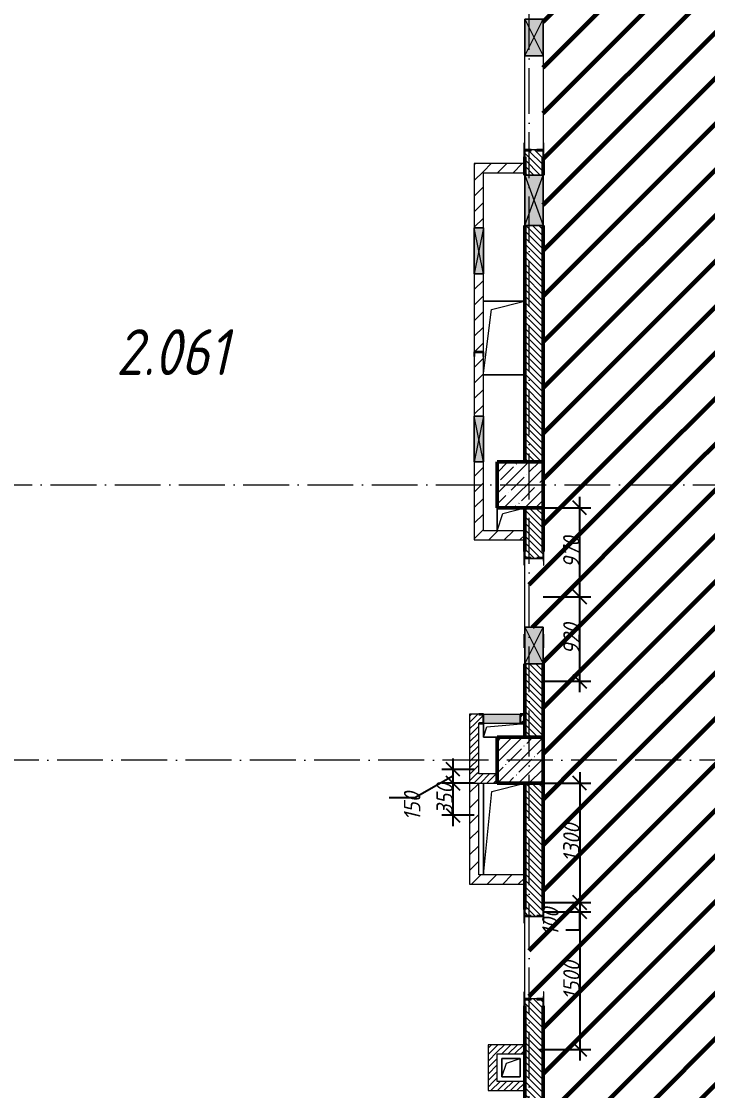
# Model space of a CAD drawing. Header units: millimetres. Extents: x -606178 to 312196, y -19338 to 632709.
# Drawn here: x -264986 to -257508, y 471675 to 483325 of the extents above; entities that cross this region are included whole.
import ezdxf

# ---------------------------------------------------------------- set-up
doc = ezdxf.new("R2010")
doc.units = ezdxf.units.MM
doc.linetypes.add('50_200_ШТРИХ_1Т_ш5_п1_п1_', pattern=[700, 500, -100, 0, -100])
for name, color, linetype, lineweight in [('6.4.1) Окр пт с инж. ПТ2.16', 3, 'Continuous', 60), ('A-____-____-DIMS', 7, 'Continuous', 9), ('A-DETL-GENF-OTLN', 7, 'Continuous', 9), ('A-FLOR-____-OTLN', 7, 'Continuous', 9), ('A-GENM-____-MCUT', 7, 'Continuous', 25), ('A-GENM-____-OTLN', 7, 'Continuous', 9), ('A-GENM-____-OTLN-1', 7, 'Continuous', 25), ('A-GLAZ-____-OTLN', 7, 'Continuous', 9), ('A-WALL-____-MCUT-2', 7, 'Continuous', 50), ('A-WALL-____-PATT-1', 7, 'Continuous', 9), ('A-WALL-FNSH-MCUT-1', 7, 'Continuous', 9), ('I-WALL-____-OTLN', 7, 'Continuous', 9), ('S-COLS-____-MCUT', 7, 'Continuous', 50), ('S-COLS-____-OTLN', 7, 'Continuous', 9), ('S-GRID-____-OTLN-1', 7, '50_200_ШТРИХ_1Т_ш5_п1_п1_', 9), ('Марки помещений', 7, 'Continuous', 9)]:
    doc.layers.add(name, color=color, linetype=linetype, lineweight=lineweight)
doc.styles.add('ISOCPEUR_I_10', font='isocpeui.ttf', dxfattribs={"width": 0.9, "height": 180})
doc.styles.add('ISOCPEUR_I_3', font='isocpeui.ttf', dxfattribs={"width": 0.85, "height": 2.2})
doc.dimstyles.new('ISO-1_8_0_9К_СРЕДНИЙ_Кладочные_3', dxfattribs={"dimscale": 304.8, "dimtxt": 179.276612, "dimasz": 0.492126, "dimexe": 0.393701, "dimexo": 0, "dimgap": 0, "dimtad": 1, "dimdec": 3, "dimrnd": 0.001, "dimdsep": 46, "dimtxsty": 'ISOCPEUR_I_10', "dimblk1": 'OBLIQUE', "dimblk2": 'OBLIQUE', "dimsah": 1, "dimcen": 0.09, "dimdle": 0.393701, "dimazin": 0, "dimtfac": 1, "dimtdec": 4, "dimtix": 1, "dimtmove": 0, "dimatfit": 3, "dimfxl": 1, "dimtvp": 1, "dimtolj": 1, "dimtzin": 0, "dimarcsym": 2})
doc.dimstyles.new('ISO-1_8_0_9К_СРЕДНИЙ_Кладочные_4', dxfattribs={"dimscale": 304.8, "dimtxt": 179.276612, "dimasz": 0.492126, "dimexe": 0.393701, "dimexo": 0, "dimgap": 0, "dimtad": 1, "dimdec": 3, "dimrnd": 0.001, "dimdsep": 46, "dimtxsty": 'ISOCPEUR_I_10', "dimblk1": 'OBLIQUE', "dimblk2": 'OBLIQUE', "dimsah": 1, "dimcen": 0.09, "dimdle": 0.393701, "dimazin": 0, "dimtfac": 1, "dimtdec": 4, "dimtix": 1, "dimtmove": 1, "dimatfit": 3, "dimfxl": 1, "dimtvp": 1, "dimtolj": 1, "dimtzin": 0, "dimarcsym": 2})
pattern_1 = [(45, (-264901.3, 451794.26), (-35.35534, 35.35534), [])]
pattern_2 = [(45, (-264901.3, 451794.26), (-84.8528, 84.8528), [])]
pattern_3 = [(135, (-264901.3, 451794.26), (-35.35534, -35.35534), [])]

# ---------------------------------------------------------------- blocks, each defined once
blk = doc.blocks.new('BSC_Колонна _Прямоугольная - 500х500-V39-АР1_План отверстий 2 этажа в осях 1-64_А-ГГ')
at = {"layer": 'S-COLS-____-OTLN'}
h = blk.add_hatch(dxfattribs=at)
h.set_pattern_fill('FP_68', color=256, style=0, pattern_type=2)
h.set_pattern_definition([(45, (-5350, -26481.04), (-114.0493, 114.0493), []), (45, (-5235.95, -26481.04), (-114.0493, 114.0493), [201.613, -40.323, 3.353, -36.97])])
h.paths.add_polyline_path([(-250, -250), (250, -250), (250, 250), (-250, 250)], flags=0)
at = {"layer": 'S-COLS-____-MCUT'}
for p, q in [((250, 250), (-250, 250)), ((-250, 250), (-250, -250)), ((250, -250), (250, 250)), ((-250, -250), (250, -250))]:
    blk.add_line(p, q, dxfattribs=at)
blk = doc.blocks.new('BSC_Колонна _Прямоугольная - 500х500-V46-АР1_План отверстий 2 этажа в осях 1-64_А-ГГ')
at = {"layer": 'S-COLS-____-OTLN'}
h = blk.add_hatch(dxfattribs=at)
h.set_pattern_fill('FP_75', color=256, style=0, pattern_type=2)
h.set_pattern_definition([(45, (-5350, -23481.04), (-114.0493, 114.0493), []), (45, (-5235.95, -23481.04), (-114.0493, 114.0493), [201.613, -40.323, 3.353, -36.97])])
h.paths.add_polyline_path([(-250, -250), (250, -250), (250, 250), (-250, 250)], flags=0)
at = {"layer": 'S-COLS-____-MCUT'}
for p, q in [((250, 250), (-250, 250)), ((-250, 250), (-250, -250)), ((250, -250), (250, 250)), ((-250, -250), (250, -250))]:
    blk.add_line(p, q, dxfattribs=at)
blk = doc.blocks.new('154_Стойка_СКБ_Уголок - СМ-2480_200-28346303-АР1_План отверстий 2 этажа в осях 1-64_А-ГГ')
at = {"layer": 'A-GENM-____-MCUT'}
for p, q in [((125, 156), (125, 81)), ((200, 156), (125, 156)), ((131, 81), (131, 150)), ((131, 150), (200, 150)), ((200, 150), (200, 156)), ((125, 81), (131, 81)), ((131, 19), (125, 19)), ((125, 19), (125, -56)), ((131, -50), (131, 19)), ((125, -56), (200, -56)), ((200, -50), (131, -50)), ((200, -56), (200, -50))]:
    blk.add_line(p, q, dxfattribs=at)
blk = doc.blocks.new('Стойка_Влож_Полоса боковая - Полоса-28213942-АР1_План отверстий 2 этажа в осях 1-64_А-ГГ')
at = {"layer": 'A-GENM-____-OTLN'}
for p, q in [((-5, 60), (0, 60)), ((-5, -60), (-5, 60)), ((0, 31), (0, -31)), ((0, -60), (-5, -60))]:
    blk.add_line(p, q, dxfattribs=at)
blk = doc.blocks.new('Стойка_Влож_Уголок_Опорный - Уголок-28213941-АР1_План отверстий 2 этажа в осях 1-64_А-ГГ')
at = {"layer": 'A-GENM-____-OTLN'}
for p, q in [((-212, -6), (-212, 0)), ((0, 0), (0, -6)), ((-212, -75), (-212, -6)), ((-212, -6), (-206, -6)), ((-212, -75), (-206, -75)), ((-6, -6), (0, -6)), ((-6, -75), (0, -75)), ((0, -6), (0, -75))]:
    blk.add_line(p, q, dxfattribs=at)
blk = doc.blocks.new('154_Фахверк_СКБ_Швеллер - Тип_100_3960-28318856-АР1_План отверстий 2 этажа в осях 1-64_А-ГГ')
at = {"layer": 'A-GENM-____-MCUT'}
for p, q in [((175, 50), (125, 50)), ((125, 50), (125, -50)), ((128, 47), (175, 47)), ((128, -47), (128, 47)), ((175, 47), (175, 50)), ((125, -50), (175, -50)), ((175, -47), (128, -47)), ((175, -50), (175, -47))]:
    blk.add_line(p, q, dxfattribs=at)
blk = doc.blocks.new('154_Стойка_СКБ_Уголок - СМ-2480_200-V146-АР1_План отверстий 2 этажа в осях 1-64_А-ГГ')
at = {"layer": 'A-GENM-____-MCUT'}
for p, q in [((125, 156), (125, 150)), ((200, 156), (125, 156)), ((200, 150), (200, 156)), ((125, -50), (125, -56)), ((125, -56), (200, -56)), ((200, -56), (200, -50))]:
    blk.add_line(p, q, dxfattribs=at)
blk = doc.blocks.new('AR_Отверстие Ниша - Лючок-32403584-АР1_План отверстий 2 этажа в осях 1-64_А-ГГ')
at = {"layer": 'A-GLAZ-____-OTLN'}
blk.add_hatch(color=256, dxfattribs=at).paths.add_polyline_path([(200, -50), (200, 50), (-200, 50), (-200, -50), (139, -50)], flags=0)
for p, q in [((-200, 50), (200, 50)), ((200, -50), (-200, -50))]:
    blk.add_line(p, q, dxfattribs=at)
blk = doc.blocks.new('154_Фахверк_СКБ_Швеллер - Тип_100_3960_зеркало-29769493-АР1_План отверстий 2 этажа в осях 1-64_А-ГГ')
at = {"layer": 'A-GENM-____-MCUT'}
for p, q in [((175, 50), (125, 50)), ((125, 50), (125, -50)), ((128, 47), (175, 47)), ((128, -47), (128, 47)), ((175, 47), (175, 50)), ((125, -50), (175, -50)), ((175, -47), (128, -47)), ((175, -50), (175, -47))]:
    blk.add_line(p, q, dxfattribs=at)
blk = doc.blocks.new('AR_Отверстие прямоугольное _в плите_ - AR_Отверстие прямоугольное _в плите_-V150-АР1_План отверстий 2 этажа в осях 1-64_А-ГГ')
at = {"layer": 'A-GENM-____-OTLN'}
for p, q in [((100, 100), (-100, 100)), ((-100, 100), (-100, -100)), ((-100, -100), (-50, 50)), ((-50, 50), (100, 100)), ((100, -100), (100, 100)), ((-100, -100), (100, -100))]:
    blk.add_line(p, q, dxfattribs=at)
blk = doc.blocks.new('AR_Отверстие прямоугольное _в плите_ - AR_Отверстие прямоугольное _в плите_-30459275-АР1_План отверстий 2 этажа в осях 1-64_А-ГГ')
at = {"layer": 'A-GENM-____-OTLN'}
for p, q in [((-225, 75), (-225, -75)), ((-225, -75), (-188, 37)), ((-188, 37), (225, 75)), ((-225, -75), (-75, -75))]:
    blk.add_line(p, q, dxfattribs=at)
blk = doc.blocks.new('AR_Отверстие прямоугольное _в плите_ - AR_Отверстие прямоугольное _в плите_-30552560-АР1_План отверстий 2 этажа в осях 1-64_А-ГГ')
at = {"layer": 'A-GENM-____-OTLN'}
for p, q in [((-225, 500), (-225, -500)), ((-135, 410), (225, 500)), ((-225, -500), (-135, 410))]:
    blk.add_line(p, q, dxfattribs=at)
blk = doc.blocks.new('AR_Отверстие прямоугольное _в плите_ - AR_Отверстие прямоугольное _в плите_-30552862-АР1_План отверстий 2 этажа в осях 1-64_А-ГГ')
at = {"layer": 'A-GENM-____-OTLN'}
for p, q in [((225, 400), (-223, 400)), ((-135, 310), (225, 400)), ((225, -400), (225, 400)), ((-223, -382), (-135, 310)), ((-223, -400), (225, -400))]:
    blk.add_line(p, q, dxfattribs=at)
blk = doc.blocks.new('AR_Отверстие прямоугольное _в плите_ - AR_Отверстие прямоугольное _в плите_-V189-АР1_План отверстий 2 этажа в осях 1-64_А-ГГ')
at = {"layer": 'A-GENM-____-OTLN'}
for p, q in [((-150, 125), (-150, -125)), ((-88, 63), (150, 125)), ((-150, -125), (-88, 63))]:
    blk.add_line(p, q, dxfattribs=at)
blk = doc.blocks.new('AR_Отверстие прямоугольное _в стене__БезПР - AR_Отверстие прямоугольное _в стене__БезПР-36788828-АР1_План отверстий 2 этажа в осях 1-64_А-ГГ')
at = {"layer": 'A-GLAZ-____-OTLN'}
blk.add_hatch(color=256, dxfattribs=at).paths.add_polyline_path([(250, -50), (250, 50), (-250, 50), (-250, -50)], flags=0)
at = {"layer": 'A-DETL-GENF-OTLN'}
for p, q in [((-250, -50), (-250, 50)), ((-250, 50), (250, 50)), ((250, 50), (-250, -50)), ((-250, 50), (250, -50)), ((250, 50), (-250, 50)), ((-250, 50), (-250, -50)), ((250, 50), (250, -50)), ((250, -50), (250, 50)), ((250, -50), (-250, -50)), ((-250, -50), (250, -50))]:
    blk.add_line(p, q, dxfattribs=at)
at = {"layer": 'A-GLAZ-____-OTLN'}
blk.add_line((250, 50), (-250, 50), dxfattribs=at)
blk = doc.blocks.new('AR_Отверстие прямоугольное _в стене__БезПР - AR_Отверстие прямоугольное _в стене__БезПР-36429280-АР1_План отверстий 2 этажа в осях 1-64_А-ГГ')
at = {"layer": 'A-GLAZ-____-OTLN'}
blk.add_hatch(color=256, dxfattribs=at).paths.add_polyline_path([(-275, -100), (275, -100), (275, 100), (-275, 100)], flags=0)
at = {"layer": 'A-DETL-GENF-OTLN'}
for p, q in [((-275, -100), (-275, 100)), ((-275, 100), (275, 100)), ((275, 100), (-275, -100)), ((-275, 100), (275, -100)), ((275, 100), (-275, 100)), ((-275, 100), (-275, -100)), ((275, 100), (275, -100)), ((275, -100), (275, 100)), ((275, -100), (-275, -100)), ((-275, -100), (275, -100))]:
    blk.add_line(p, q, dxfattribs=at)
at = {"layer": 'A-GLAZ-____-OTLN'}
blk.add_line((275, 100), (-275, 100), dxfattribs=at)
blk = doc.blocks.new('AR_Отверстие прямоугольное _в стене__БезПР - AR_Отверстие прямоугольное _в стене__БезПР-36428632-АР1_План отверстий 2 этажа в осях 1-64_А-ГГ')
at = {"layer": 'A-GLAZ-____-OTLN'}
blk.add_hatch(color=256, dxfattribs=at).paths.add_polyline_path([(-200, -100), (200, -100), (200, 100), (-200, 100)], flags=0)
at = {"layer": 'A-DETL-GENF-OTLN'}
for p, q in [((-200, -100), (-200, 100)), ((-200, 100), (200, 100)), ((200, 100), (-200, -100)), ((-200, 100), (200, -100)), ((200, 100), (-200, 100)), ((-200, 100), (-200, -100)), ((200, 100), (200, -100)), ((200, -100), (200, 100)), ((200, -100), (-200, -100)), ((-200, -100), (200, -100))]:
    blk.add_line(p, q, dxfattribs=at)
at = {"layer": 'A-GLAZ-____-OTLN'}
blk.add_line((200, 100), (-200, 100), dxfattribs=at)
blk = doc.blocks.new('_Oblique')
at = {"color": 0, "linetype": 'ByBlock', "lineweight": -2}
blk.add_line((-0.5, -0.5), (0.5, 0.5), dxfattribs=at)
blk = doc.blocks.new('*D4756')
at = {"layer": 'A-____-____-DIMS', "color": 0, "lineweight": -2, "transparency": 16777216}
for p, q in [((-260284, 475295), (-260284, 474905)), ((-260284, 475100), (-260698, 474866)), ((-260051, 475175), (-260404, 475175)), ((-260051, 475025), (-260404, 475025)), ((-260698, 474866), (-260979, 474866))]:
    blk.add_line(p, q, dxfattribs=at)
at = {"layer": 'Defpoints', "color": 0, "transparency": 16777216}
for p in [(-260051, 475175), (-260284, 475025), (-260051, 475025)]:
    blk.add_point(p, dxfattribs=at)
at = {"layer": 'A-____-____-DIMS', "color": 0, "lineweight": -2, "transparency": 16777216, "xscale": 150, "yscale": 150, "zscale": 150}
for p, rotation in [((-260284, 475175), 90), ((-260284, 475025), 270)]:
    blk.add_blockref('_Oblique', p, dxfattribs=dict(at, rotation=rotation))
at = {"layer": 'A-____-____-DIMS', "color": 0, "transparency": 16777216, "insert": (-260818, 474618), "char_height": 180, "width": 368.21, "attachment_point": 1, "rotation": 90, "line_spacing_factor": 1.149209, "style": 'ISOCPEUR_I_10'}
blk.add_mtext('\\A1;150', dxfattribs=at)
blk = doc.blocks.new('*D4757')
at = {"layer": 'A-____-____-DIMS', "color": 0, "lineweight": -2, "transparency": 16777216}
for p, q in [((-260284, 475145), (-260284, 474555)), ((-260051, 475025), (-260404, 475025)), ((-260051, 474675), (-260404, 474675))]:
    blk.add_line(p, q, dxfattribs=at)
at = {"layer": 'Defpoints', "color": 0, "transparency": 16777216}
for p in [(-260051, 475025), (-260284, 474675), (-260051, 474675)]:
    blk.add_point(p, dxfattribs=at)
at = {"layer": 'A-____-____-DIMS', "color": 0, "lineweight": -2, "transparency": 16777216, "xscale": 150, "yscale": 150, "zscale": 150}
for p, rotation in [((-260284, 475025), 90), ((-260284, 474675), 270)]:
    blk.add_blockref('_Oblique', p, dxfattribs=dict(at, rotation=rotation))
at = {"layer": 'A-____-____-DIMS', "color": 0, "transparency": 16777216, "insert": (-260374, 474850), "char_height": 180, "width": 409.58, "attachment_point": 5, "rotation": 90, "style": 'ISOCPEUR_I_10'}
blk.add_mtext('\\A1;350', dxfattribs=at)
blk = doc.blocks.new('*D4758')
at = {"layer": 'A-____-____-DIMS', "color": 0, "lineweight": -2, "transparency": 16777216}
for p, q in [((-258902, 475145), (-258902, 473605)), ((-259301, 475025), (-258782, 475025)), ((-259295, 473725), (-258782, 473725))]:
    blk.add_line(p, q, dxfattribs=at)
at = {"layer": 'Defpoints', "color": 0, "transparency": 16777216}
for p in [(-259301, 475025), (-259295, 473725), (-258902, 473725)]:
    blk.add_point(p, dxfattribs=at)
at = {"layer": 'A-____-____-DIMS', "color": 0, "lineweight": -2, "transparency": 16777216, "xscale": 150, "yscale": 150, "zscale": 150}
for p, rotation in [((-258902, 475025), 90), ((-258902, 473725), 270)]:
    blk.add_blockref('_Oblique', p, dxfattribs=dict(at, rotation=rotation))
at = {"layer": 'A-____-____-DIMS', "color": 0, "transparency": 16777216, "insert": (-258992, 474375), "char_height": 180, "width": 504.73, "attachment_point": 5, "rotation": 90, "style": 'ISOCPEUR_I_10'}
blk.add_mtext('\\A1;1300', dxfattribs=at)
blk = doc.blocks.new('*D4759')
at = {"layer": 'A-____-____-DIMS', "color": 0, "lineweight": -2, "transparency": 16777216}
for p, q in [((-258902, 473845), (-258902, 473505)), ((-259295, 473725), (-258782, 473725)), ((-259301, 473625), (-258782, 473625)), ((-258902, 473428), (-258902, 473625)), ((-259052, 473428), (-258902, 473428))]:
    blk.add_line(p, q, dxfattribs=at)
at = {"layer": 'Defpoints', "color": 0, "transparency": 16777216}
for p in [(-259295, 473725), (-259301, 473625), (-258902, 473625)]:
    blk.add_point(p, dxfattribs=at)
at = {"layer": 'A-____-____-DIMS', "color": 0, "lineweight": -2, "transparency": 16777216, "xscale": 150, "yscale": 150, "zscale": 150}
for p, rotation in [((-258902, 473725), 90), ((-258902, 473625), 270)]:
    blk.add_blockref('_Oblique', p, dxfattribs=dict(at, rotation=rotation))
at = {"layer": 'A-____-____-DIMS', "color": 0, "transparency": 16777216, "insert": (-259312, 473364), "char_height": 180, "width": 368.21, "attachment_point": 1, "rotation": 90, "line_spacing_factor": 1.149209, "style": 'ISOCPEUR_I_10'}
blk.add_mtext('\\A1;100', dxfattribs=at)
blk = doc.blocks.new('*D4760')
at = {"layer": 'A-____-____-DIMS', "color": 0, "lineweight": -2, "transparency": 16777216}
for p, q in [((-258902, 473745), (-258902, 472005)), ((-259301, 473625), (-258782, 473625)), ((-259342, 472125), (-258782, 472125))]:
    blk.add_line(p, q, dxfattribs=at)
at = {"layer": 'Defpoints', "color": 0, "transparency": 16777216}
for p in [(-259301, 473625), (-259342, 472125), (-258902, 472125)]:
    blk.add_point(p, dxfattribs=at)
at = {"layer": 'A-____-____-DIMS', "color": 0, "lineweight": -2, "transparency": 16777216, "xscale": 150, "yscale": 150, "zscale": 150}
for p, rotation in [((-258902, 473625), 90), ((-258902, 472125), 270)]:
    blk.add_blockref('_Oblique', p, dxfattribs=dict(at, rotation=rotation))
at = {"layer": 'A-____-____-DIMS', "color": 0, "transparency": 16777216, "insert": (-258992, 472875), "char_height": 180, "width": 504.73, "attachment_point": 5, "rotation": 90, "style": 'ISOCPEUR_I_10'}
blk.add_mtext('\\A1;1500', dxfattribs=at)
blk = doc.blocks.new('*D4761')
at = {"layer": 'A-____-____-DIMS', "color": 0, "lineweight": -2, "transparency": 16777216}
for p, q in [((-258902, 476015), (-258902, 477175)), ((-259301, 477055), (-258782, 477055)), ((-259301, 476135), (-258782, 476135))]:
    blk.add_line(p, q, dxfattribs=at)
at = {"layer": 'Defpoints', "color": 0, "transparency": 16777216}
for p in [(-259301, 477055), (-258902, 477055), (-259301, 476135)]:
    blk.add_point(p, dxfattribs=at)
at = {"layer": 'A-____-____-DIMS', "color": 0, "lineweight": -2, "transparency": 16777216, "xscale": 150, "yscale": 150, "zscale": 150}
for p, rotation in [((-258902, 477055), 90), ((-258902, 476135), 270)]:
    blk.add_blockref('_Oblique', p, dxfattribs=dict(at, rotation=rotation))
at = {"layer": 'A-____-____-DIMS', "color": 0, "transparency": 16777216, "insert": (-258992, 476595), "char_height": 180, "width": 409.58, "attachment_point": 5, "rotation": 90, "style": 'ISOCPEUR_I_10'}
blk.add_mtext('\\A1;920', dxfattribs=at)
blk = doc.blocks.new('*D4762')
at = {"layer": 'A-____-____-DIMS', "color": 0, "lineweight": -2, "transparency": 16777216}
for p, q in [((-258902, 476935), (-258902, 478145)), ((-259301, 478025), (-258782, 478025)), ((-259301, 477055), (-258782, 477055))]:
    blk.add_line(p, q, dxfattribs=at)
at = {"layer": 'Defpoints', "color": 0, "transparency": 16777216}
for p in [(-259301, 478025), (-258902, 478025), (-259301, 477055)]:
    blk.add_point(p, dxfattribs=at)
at = {"layer": 'A-____-____-DIMS', "color": 0, "lineweight": -2, "transparency": 16777216, "xscale": 150, "yscale": 150, "zscale": 150}
for p, rotation in [((-258902, 478025), 90), ((-258902, 477055), 270)]:
    blk.add_blockref('_Oblique', p, dxfattribs=dict(at, rotation=rotation))
at = {"layer": 'A-____-____-DIMS', "color": 0, "transparency": 16777216, "insert": (-258993, 477540), "char_height": 180, "width": 409.58, "attachment_point": 5, "rotation": 90, "style": 'ISOCPEUR_I_10'}
blk.add_mtext('\\A1;970', dxfattribs=at)

msp = doc.modelspace()

# ---------------------------------------------------------------- hatches: boundary and pattern name
at = {"layer": '6.4.1) Окр пт с инж. ПТ2.16'}
h = msp.add_hatch(dxfattribs=at)
h.set_pattern_fill('ANSI31', color=256, scale=111)
h.paths.add_polyline_path([(-255301.3011, 484025.3011), (-255301.3011, 484275.3011), (-259301.3011, 484275.3011), (-259301.3011, 484025.3011), (-259301.3011, 483700.3011), (-259295.3011, 483700.3011), (-259295.3011, 483625.3011), (-259301.3011, 483350.3011), (-259301.3011, 482950.3011), (-259301.3011, 482000.3011), (-259295.3011, 482000.3011), (-259295.3011, 481931.3011), (-259295.3011, 481925.3011), (-259295.3011, 481850.3011), (-259301.3011, 481650.3011), (-259301.3011, 481100.3011), (-259301.3011, 478525.3011), (-259301.3011, 478275.3011), (-256001.3011, 478275.3011), (-256001.3011, 478525.3011), (-255301.3011, 478525.3011)])
h = msp.add_hatch(dxfattribs=at)
h.set_pattern_fill('ANSI31', color=256, scale=111)
h.paths.add_polyline_path([(-256001.3011, 477307.2043), (-256001.3011, 477500.3011), (-256001.3011, 477950.3011), (-256001.3011, 478275.3011), (-259301.3011, 478275.3011), (-259301.3011, 478025.3011), (-259301.3011, 477550.3011), (-259295.3011, 477550.3011), (-259295.3011, 477475.3011), (-259295.3011, 477469.3011), (-259301.3011, 477445.3011), (-259301.3011, 477475.3011), (-259341.3011, 477475.3011), (-259341.3011, 477470.3011), (-259451.3011, 477470.3011), (-259451.3011, 476725.3011), (-259301.3011, 476725.3011), (-259301.3011, 476650.3011), (-259295.3011, 476650.3011), (-259295.3011, 476581.3011), (-259295.3011, 476575.3011), (-259295.3011, 476500.3011), (-259301.3011, 476325.3011), (-259301.3011, 475525.3011), (-259301.3011, 475275.3011), (-256823.3767, 475275.3011, -0.0558864503)])
h = msp.add_hatch(dxfattribs=at)
h.set_pattern_fill('ANSI31', color=256, scale=111)
h.paths.add_polyline_path([(-257187.0887, 472625.3011, -0.0683047186), (-256823.3767, 475275.3011), (-259301.3011, 475275.3011), (-259301.3011, 475025.3011), (-259301.3011, 473650.3011), (-259295.3011, 473650.3011), (-259295.3011, 473575.3011), (-259295.3011, 473569.3011), (-259301.3011, 473545.3011), (-259301.3011, 473575.3011), (-259341.3011, 473575.3011), (-259341.3011, 473570.3011), (-259451.3011, 473570.3011), (-259451.3011, 472680.3011), (-259301.3011, 472680.3011), (-259301.3011, 472705.3011), (-259295.3011, 472750.3011), (-259295.3011, 472681.3011), (-259295.3011, 472675.3011), (-259295.3011, 472600.3011), (-259301.3011, 471500.3011), (-259295.3011, 471500.3011), (-259295.3011, 471425.3011), (-259295.3011, 471419.3011), (-259295.3011, 471350.3011), (-259301.3011, 470825.3011), (-259301.3011, 470425.3011), (-259301.3011, 470000.3011), (-259301.3011, 469725.3011), (-259295.3011, 469725.3011), (-259295.3011, 469650.3011), (-259301.3011, 469525.3011), (-259301.3011, 469275.3011), (-256599.0153, 469275.3011, -0.087106181)])
at = {"layer": 'A-WALL-____-PATT-1'}
h = msp.add_hatch(dxfattribs=at)
h.set_pattern_fill('FP_6', color=256, style=0, pattern_type=2)
h.set_pattern_definition(pattern_3)
h.paths.add_polyline_path([(-259301.3011, 478525.3011), (-259301.3011, 481100.3011), (-259501.3011, 481100.3011), (-259501.3011, 478525.3011)], flags=0)
h.paths.add_polyline_path([(-259501.3011, 481650.3011), (-259301.3011, 481650.3011), (-259301.3011, 481919.3011), (-259370.3011, 481919.3011), (-259370.3011, 481925.3011), (-259432.3011, 481925.3011), (-259432.3011, 481919.3011), (-259501.3011, 481919.3011), (-259501.3011, 481850.3011)], flags=0)
h.paths.add_polyline_path([(-259370.3011, 483625.3011), (-259370.3011, 483631.3011), (-259301.3011, 483631.3011), (-259301.3011, 484025.3011), (-259501.3011, 484025.3011), (-259501.3011, 483631.3011), (-259432.3011, 483631.3011), (-259432.3011, 483625.3011)], flags=0)
h = msp.add_hatch(dxfattribs=at)
h.set_pattern_fill('FP_4', color=256, style=0, pattern_type=2)
h.set_pattern_definition(pattern_2)
h.paths.add_polyline_path([(-260051.3011, 477675.3011), (-259951.3011, 477675.3011), (-259951.3011, 478525.3011), (-260051.3011, 478525.3011)], flags=0)
h.paths.add_polyline_path([(-260048.3011, 479025.3011), (-259951.3011, 479025.3011), (-259951.3011, 479675.3011), (-259954.3011, 479675.3011), (-259954.3011, 479722.3011), (-260048.3011, 479722.3011), (-260048.3011, 479675.3011), (-260051.3011, 479675.3011), (-260051.3011, 479025.3011)], flags=0)
h.paths.add_polyline_path([(-259954.3011, 479725.3011), (-259951.3011, 479725.3011), (-259951.3011, 480575.3011), (-260051.3011, 480575.3011), (-260051.3011, 479725.3011), (-260000.0511, 479725.3011)], flags=0)
h.paths.add_polyline_path([(-259951.3011, 481075.3011), (-259951.3011, 481775.3011), (-260051.3011, 481775.3011), (-260051.3011, 481075.3011), (-260033.8011, 481075.3011)], flags=0)
h = msp.add_hatch(dxfattribs=at)
h.set_pattern_fill('FP_4', color=256, style=0, pattern_type=2)
h.set_pattern_definition(pattern_2)
h.paths.add_polyline_path([(-259501.3011, 481675.3011), (-259501.3011, 481775.3011), (-259951.3011, 481775.3011), (-259951.3011, 481675.3011)], flags=0)
h = msp.add_hatch(dxfattribs=at)
h.set_pattern_fill('FP_6', color=256, style=0, pattern_type=2)
h.set_pattern_definition(pattern_3)
h.paths.add_polyline_path([(-259301.3011, 475525.3011), (-259301.3011, 476325.3011), (-259501.3011, 476325.3011), (-259501.3011, 475525.3011)], flags=0)
h.paths.add_polyline_path([(-259370.3011, 477475.3011), (-259370.3011, 477481.3011), (-259301.3011, 477481.3011), (-259301.3011, 478025.3011), (-259501.3011, 478025.3011), (-259501.3011, 477481.3011), (-259432.3011, 477481.3011), (-259432.3011, 477475.3011)], flags=0)
h = msp.add_hatch(dxfattribs=at)
h.set_pattern_fill('FP_4', color=256, style=0, pattern_type=2)
h.set_pattern_definition(pattern_2)
h.paths.add_polyline_path([(-259951.3011, 477675.3011), (-259501.3011, 477675.3011), (-259501.3011, 477775.3011), (-259951.3011, 477775.3011)], flags=0)
h = msp.add_hatch(dxfattribs=at)
h.set_pattern_fill('FP_5', color=256, style=0, pattern_type=2)
h.set_pattern_definition(pattern_1)
h.paths.add_polyline_path([(-260101.3011, 475675.3011), (-260001.3011, 475675.3011), (-260001.3011, 475678.3011), (-259954.3011, 475678.3011), (-259954.3011, 475772.3011), (-260001.3011, 475772.3011), (-260001.3011, 475775.3011), (-260101.3011, 475775.3011), (-260101.3011, 475678.3011)], flags=0)
h.paths.add_polyline_path([(-259548.3011, 475678.3011), (-259501.3011, 475678.3011), (-259501.3011, 475772.3011), (-259548.3011, 475772.3011), (-259548.3011, 475765.9011)], flags=0)
h = msp.add_hatch(dxfattribs=at)
h.set_pattern_fill('FP_5', color=256, style=0, pattern_type=2)
h.set_pattern_definition(pattern_1)
h.paths.add_polyline_path([(-260101.3011, 475125.3011), (-260001.3011, 475125.3011), (-260001.3011, 475675.3011), (-260101.3011, 475675.3011), (-260101.3011, 475668.9182)], flags=0)
h = msp.add_hatch(dxfattribs=at)
h.set_pattern_fill('FP_5', color=256, style=0, pattern_type=2)
h.set_pattern_definition(pattern_1)
h.paths.add_polyline_path([(-259801.3011, 475025.3011), (-259801.3011, 475125.3011), (-260101.3011, 475125.3011), (-260101.3011, 475025.3011)], flags=0)
h = msp.add_hatch(dxfattribs=at)
h.set_pattern_fill('FP_4', color=256, style=0, pattern_type=2)
h.set_pattern_definition(pattern_2)
h.paths.add_polyline_path([(-260101.3011, 473925.3011), (-260001.3011, 473925.3011), (-260001.3011, 475025.3011), (-260101.3011, 475025.3011)], flags=0)
h = msp.add_hatch(dxfattribs=at)
h.set_pattern_fill('FP_6', color=256, style=0, pattern_type=2)
h.set_pattern_definition(pattern_3)
h.paths.add_polyline_path([(-259432.3011, 469525.3011), (-259301.3011, 469525.3011), (-259301.3011, 469719.3011), (-259370.3011, 469719.3011), (-259370.3011, 469725.3011), (-259432.3011, 469725.3011), (-259432.3011, 469719.3011), (-259501.3011, 469719.3011), (-259501.3011, 469525.3011)], flags=0)
h.paths.add_polyline_path([(-259370.3011, 471425.3011), (-259370.3011, 471431.3011), (-259301.3011, 471431.3011), (-259301.3011, 472669.3011), (-259370.3011, 472669.3011), (-259370.3011, 472675.3011), (-259432.3011, 472675.3011), (-259432.3011, 472669.3011), (-259501.3011, 472669.3011), (-259501.3011, 471431.3011), (-259432.3011, 471431.3011), (-259432.3011, 471425.3011)], flags=0)
h.paths.add_polyline_path([(-259370.3011, 473575.3011), (-259370.3011, 473581.3011), (-259301.3011, 473581.3011), (-259301.3011, 475025.3011), (-259501.3011, 475025.3011), (-259501.3011, 473581.3011), (-259432.3011, 473581.3011), (-259432.3011, 473575.3011)], flags=0)
h = msp.add_hatch(dxfattribs=at)
h.set_pattern_fill('FP_4', color=256, style=0, pattern_type=2)
h.set_pattern_definition(pattern_2)
h.paths.add_polyline_path([(-260001.3011, 473925.3011), (-259501.3011, 473925.3011), (-259501.3011, 474025.3011), (-260001.3011, 474025.3011)], flags=0)
h = msp.add_hatch(dxfattribs=at)
h.set_pattern_fill('FP_5', color=256, style=0, pattern_type=2)
h.set_pattern_definition(pattern_1)
h.paths.add_polyline_path([(-259801.3011, 471775.3011), (-259801.3011, 472175.3011), (-259901.3011, 472175.3011), (-259901.3011, 471775.3011)], flags=0)
h = msp.add_hatch(dxfattribs=at)
h.set_pattern_fill('FP_5', color=256, style=0, pattern_type=2)
h.set_pattern_definition(pattern_1)
h.paths.add_polyline_path([(-259501.3011, 472075.3011), (-259501.3011, 472175.3011), (-259801.3011, 472175.3011), (-259801.3011, 472075.3011), (-259612.5978, 472075.3011)], flags=0)
h = msp.add_hatch(dxfattribs=at)
h.set_pattern_fill('FP_5', color=256, style=0, pattern_type=2)
h.set_pattern_definition(pattern_1)
h.paths.add_polyline_path([(-259501.3011, 471675.3011), (-259501.3011, 471775.3011), (-259901.3011, 471775.3011), (-259901.3011, 471675.3011), (-259612.5978, 471675.3011)], flags=0)

# ---------------------------------------------------------------- linework, layer by layer
at = {"layer": 'A-FLOR-____-OTLN'}
for p, q in [((-259951.3011, 480275.3011), (-259503.5785, 480275.3011)), ((-259503.5785, 480275.3011), (-259503.5785, 479475.3011)), ((-259503.5785, 479475.3011), (-259951.3011, 479475.3011)), ((-259801.3011, 477775.3011), (-259801.3011, 478025.3011)), ((-259951.3011, 475525.3011), (-259951.3011, 475675.3011)), ((-259801.3011, 475525.3011), (-259951.3011, 475525.3011)), ((-259951.3011, 474025.3011), (-259951.3011, 475025.3011)), ((-259751.3011, 472025.3011), (-259551.3011, 472025.3011)), ((-259751.3011, 471825.3011), (-259751.3011, 472025.3011)), ((-259551.3011, 472025.3011), (-259551.3011, 471825.3011)), ((-259551.3011, 471825.3011), (-259751.3011, 471825.3011))]:
    msp.add_line(p, q, dxfattribs=at)
at = {"layer": 'A-WALL-____-MCUT-2'}
for p, q in [((-259501.3011, 481850.3011), (-259501.3011, 481650.3011)), ((-259301.3011, 481650.3011), (-259301.3011, 481850.3011)), ((-259501.3011, 481100.3011), (-259501.3011, 478525.3011)), ((-259301.3011, 478525.3011), (-259301.3011, 481100.3011)), ((-259501.3011, 478025.3011), (-259501.3011, 477550.3011)), ((-259301.3011, 477550.3011), (-259301.3011, 478025.3011)), ((-259501.3011, 476325.3011), (-259501.3011, 475775.3011)), ((-259301.3011, 475525.3011), (-259301.3011, 476325.3011)), ((-259501.3011, 475772.3011), (-259501.3011, 475678.3011)), ((-259501.3011, 475675.3011), (-259501.3011, 475525.3011)), ((-259501.3011, 475025.3011), (-259501.3011, 473650.3011)), ((-259301.3011, 473650.3011), (-259301.3011, 475025.3011)), ((-259501.3011, 472600.3011), (-259501.3011, 471500.3011)), ((-259301.3011, 471500.3011), (-259301.3011, 472600.3011))]:
    msp.add_line(p, q, dxfattribs=at)
at = {"layer": 'A-WALL-FNSH-MCUT-1'}
for p, q in [((-260051.3011, 481775.3011), (-260051.3011, 481075.3011)), ((-259501.3011, 481775.3011), (-260051.3011, 481775.3011)), ((-259951.3011, 481075.3011), (-259951.3011, 481675.3011)), ((-259951.3011, 481675.3011), (-259501.3011, 481675.3011)), ((-260051.3011, 480575.3011), (-260051.3011, 479725.3011)), ((-259951.3011, 479725.3011), (-259951.3011, 480575.3011)), ((-260051.3011, 479675.3011), (-260051.3011, 479025.3011)), ((-259951.3011, 479025.3011), (-259951.3011, 479675.3011)), ((-260051.3011, 478525.3011), (-260051.3011, 477675.3011)), ((-259951.3011, 477775.3011), (-259951.3011, 478525.3011)), ((-259501.3011, 477775.3011), (-259951.3011, 477775.3011)), ((-260051.3011, 477675.3011), (-259501.3011, 477675.3011)), ((-260001.3011, 475775.3011), (-260101.3011, 475775.3011)), ((-260101.3011, 475775.3011), (-260101.3011, 473925.3011)), ((-260001.3011, 475125.3011), (-260001.3011, 475675.3011)), ((-259801.3011, 475125.3011), (-260001.3011, 475125.3011)), ((-260101.3011, 475025.3011), (-259801.3011, 475025.3011)), ((-260001.3011, 474025.3011), (-260001.3011, 475025.3011)), ((-260101.3011, 473925.3011), (-259501.3011, 473925.3011)), ((-259501.3011, 474025.3011), (-260001.3011, 474025.3011)), ((-259901.3011, 472175.3011), (-259901.3011, 471675.3011)), ((-259501.3011, 472175.3011), (-259901.3011, 472175.3011)), ((-259801.3011, 471775.3011), (-259801.3011, 472075.3011)), ((-259801.3011, 472075.3011), (-259501.3011, 472075.3011)), ((-259501.3011, 471775.3011), (-259801.3011, 471775.3011)), ((-259901.3011, 471675.3011), (-259501.3011, 471675.3011))]:
    msp.add_line(p, q, dxfattribs=at)
at = {"layer": 'I-WALL-____-OTLN'}
for p, q in [((-259501.3011, 481925.3011), (-259501.3011, 482950.3011)), ((-259301.3011, 482950.3011), (-259301.3011, 481925.3011)), ((-259501.3011, 476725.3011), (-259501.3011, 477475.3011)), ((-259301.3011, 477475.3011), (-259301.3011, 477445.3011)), ((-259501.3011, 472675.3011), (-259501.3011, 473575.3011)), ((-259301.3011, 473575.3011), (-259301.3011, 473545.3011)), ((-259301.3011, 472705.3011), (-259301.3011, 472675.3011))]:
    msp.add_line(p, q, dxfattribs=at)
at = {"layer": 'S-GRID-____-OTLN-1'}
for p, q in [((-259451.3011, 447311.6528), (-259451.3011, 501675.2188)), ((-269570.0713, 478275.3011), (-238193.5619, 478275.3011)), ((-238193.5619, 475275.3011), (-269570.0713, 475275.3011))]:
    msp.add_line(p, q, dxfattribs=at)

# ---------------------------------------------------------------- block references
at = {"layer": 'A-GENM-____-OTLN'}
for name, p, rotation in [('Стойка_Влож_Уголок_Опорный - Уголок-28213941-АР1_План отверстий 2 этажа в осях 1-64_А-ГГ', (-259507.3011, 481925.3011), 180), ('Стойка_Влож_Полоса боковая - Полоса-28213942-АР1_План отверстий 2 этажа в осях 1-64_А-ГГ', (-259401.3011, 481925.3011), 269.9999999999999), ('Стойка_Влож_Полоса боковая - Полоса-28213942-АР1_План отверстий 2 этажа в осях 1-64_А-ГГ', (-259401.3011, 477475.3011), 89.99999999999993), ('Стойка_Влож_Уголок_Опорный - Уголок-28213941-АР1_План отверстий 2 этажа в осях 1-64_А-ГГ', (-259507.3011, 476575.3011), 180), ('Стойка_Влож_Полоса боковая - Полоса-28213942-АР1_План отверстий 2 этажа в осях 1-64_А-ГГ', (-259401.3011, 473575.3011), 89.99999999999993), ('Стойка_Влож_Уголок_Опорный - Уголок-28213941-АР1_План отверстий 2 этажа в осях 1-64_А-ГГ', (-259507.3011, 472675.3011), 180), ('Стойка_Влож_Полоса боковая - Полоса-28213942-АР1_План отверстий 2 этажа в осях 1-64_А-ГГ', (-259401.3011, 472675.3011), 269.9999999999999)]:
    msp.add_blockref(name, p, dxfattribs=dict(at, rotation=rotation))
for name, p in [('AR_Отверстие прямоугольное _в плите_ - AR_Отверстие прямоугольное _в плите_-30552862-АР1_План отверстий 2 этажа в осях 1-64_А-ГГ', (-259728.5785, 479875.3011)), ('AR_Отверстие прямоугольное _в плите_ - AR_Отверстие прямоугольное _в плите_-V189-АР1_План отверстий 2 этажа в осях 1-64_А-ГГ', (-259651.3011, 477900.3011)), ('Стойка_Влож_Уголок_Опорный - Уголок-28213941-АР1_План отверстий 2 этажа в осях 1-64_А-ГГ', (-259295.3011, 477475.3011)), ('AR_Отверстие прямоугольное _в плите_ - AR_Отверстие прямоугольное _в плите_-30459275-АР1_План отверстий 2 этажа в осях 1-64_А-ГГ', (-259726.3011, 475600.3011)), ('AR_Отверстие прямоугольное _в плите_ - AR_Отверстие прямоугольное _в плите_-30552560-АР1_План отверстий 2 этажа в осях 1-64_А-ГГ', (-259726.3011, 474525.3011)), ('Стойка_Влож_Уголок_Опорный - Уголок-28213941-АР1_План отверстий 2 этажа в осях 1-64_А-ГГ', (-259295.3011, 473575.3011)), ('AR_Отверстие прямоугольное _в плите_ - AR_Отверстие прямоугольное _в плите_-V150-АР1_План отверстий 2 этажа в осях 1-64_А-ГГ', (-259651.3011, 471925.3011))]:
    msp.add_blockref(name, p, dxfattribs=at)
at = {"layer": 'A-GENM-____-OTLN-1'}
for name, p, rotation in [('154_Стойка_СКБ_Уголок - СМ-2480_200-28346303-АР1_План отверстий 2 этажа в осях 1-64_А-ГГ', (-259451.3011, 482050.3011), 269.9999999999999), ('154_Фахверк_СКБ_Швеллер - Тип_100_3960-28318856-АР1_План отверстий 2 этажа в осях 1-64_А-ГГ', (-260001.3011, 479850.3011), 269.9999999999999), ('154_Стойка_СКБ_Уголок - СМ-2480_200-28346303-АР1_План отверстий 2 этажа в осях 1-64_А-ГГ', (-259351.3011, 477350.3011), 89.99999999999991), ('154_Стойка_СКБ_Уголок - СМ-2480_200-V146-АР1_План отверстий 2 этажа в осях 1-64_А-ГГ', (-259451.3011, 476700.3011), 269.9999999999999), ('154_Фахверк_СКБ_Швеллер - Тип_100_3960_зеркало-29769493-АР1_План отверстий 2 этажа в осях 1-64_А-ГГ', (-259826.3011, 475725.3011), 180), ('154_Стойка_СКБ_Уголок - СМ-2480_200-28346303-АР1_План отверстий 2 этажа в осях 1-64_А-ГГ', (-259351.3011, 473450.3011), 89.99999999999991), ('154_Стойка_СКБ_Уголок - СМ-2480_200-28346303-АР1_План отверстий 2 этажа в осях 1-64_А-ГГ', (-259451.3011, 472800.3011), 269.9999999999999)]:
    msp.add_blockref(name, p, dxfattribs=dict(at, rotation=rotation))
msp.add_blockref('154_Фахверк_СКБ_Швеллер - Тип_100_3960_зеркало-29769493-АР1_План отверстий 2 этажа в осях 1-64_А-ГГ', (-259676.3011, 475725.3011), dxfattribs=at)
at = {"layer": 'A-GLAZ-____-OTLN'}
for name, p, rotation in [('AR_Отверстие прямоугольное _в стене__БезПР - AR_Отверстие прямоугольное _в стене__БезПР-36428632-АР1_План отверстий 2 этажа в осях 1-64_А-ГГ', (-259401.3011, 483150.3011), 89.99999999999991), ('AR_Отверстие прямоугольное _в стене__БезПР - AR_Отверстие прямоугольное _в стене__БезПР-36429280-АР1_План отверстий 2 этажа в осях 1-64_А-ГГ', (-259401.3011, 481375.3011), 89.99999999999991), ('AR_Отверстие прямоугольное _в стене__БезПР - AR_Отверстие прямоугольное _в стене__БезПР-36788828-АР1_План отверстий 2 этажа в осях 1-64_А-ГГ', (-260001.3011, 480825.3011), 269.9999999999999), ('AR_Отверстие прямоугольное _в стене__БезПР - AR_Отверстие прямоугольное _в стене__БезПР-36788828-АР1_План отверстий 2 этажа в осях 1-64_А-ГГ', (-260001.3011, 478775.3011), 269.9999999999999), ('AR_Отверстие прямоугольное _в стене__БезПР - AR_Отверстие прямоугольное _в стене__БезПР-36428632-АР1_План отверстий 2 этажа в осях 1-64_А-ГГ', (-259401.3011, 476525.3011), 89.99999999999991)]:
    msp.add_blockref(name, p, dxfattribs=dict(at, rotation=rotation))
msp.add_blockref('AR_Отверстие Ниша - Лючок-32403584-АР1_План отверстий 2 этажа в осях 1-64_А-ГГ', (-259751.3011, 475725.3011), dxfattribs=at)
at = {"layer": 'S-COLS-____-OTLN'}
for name, p in [('BSC_Колонна _Прямоугольная - 500х500-V39-АР1_План отверстий 2 этажа в осях 1-64_А-ГГ', (-259551.3011, 478275.3011)), ('BSC_Колонна _Прямоугольная - 500х500-V46-АР1_План отверстий 2 этажа в осях 1-64_А-ГГ', (-259551.3011, 475275.3011))]:
    msp.add_blockref(name, p, dxfattribs=at)

# ---------------------------------------------------------------- texts
at = {"layer": 'Марки помещений', "insert": (-263954.4397, 479971.8322), "char_height": 500, "width": 737.5525, "attachment_point": 1, "style": 'ISOCPEUR_I_3'}
msp.add_mtext('2.061', dxfattribs=at)

# ---------------------------------------------------------------- dimensions: what is measured, and where the dimension line sits
at = {"layer": 'A-____-____-DIMS'}
for base, p1, p2, override, picture, middle in [((-258902.2104, 478025.3011), (-259301.3011, 477055.3011), (-259301.3011, 478025.3011), {"dimpost": '<>', "dimfxl": 970}, '*D4762', (-258993.3695, 477540.3011)), ((-258902.2104, 477055.3011), (-259301.3011, 476135.3011), (-259301.3011, 477055.3011), {"dimpost": '<>', "dimfxl": 920}, '*D4761', (-258992.2104, 476595.3011)), ((-260284.2636, 474675.3011), (-260051.3011, 475025.3011), (-260051.3011, 474675.3011), {"dimpost": '<>', "dimfxl": 350}, '*D4757', (-260374.2636, 474850.3011)), ((-258902.2104, 473725.3011), (-259301.3011, 475025.3011), (-259295.3011, 473725.3011), {"dimpost": '<>', "dimfxl": 1300.013846}, '*D4758', (-258992.2104, 474375.3011)), ((-258902.2104, 472125.3011), (-259301.3011, 473625.3011), (-259342.235, 472125.3011), {"dimpost": '<>', "dimfxl": 1500.558425}, '*D4760', (-258992.2104, 472875.3011))]:
    dim = msp.add_linear_dim(base=base, p1=p1, p2=p2, angle=90, dimstyle='ISO-1_8_0_9К_СРЕДНИЙ_Кладочные_3', override=override, dxfattribs=at)
    dim.commit()
    dim.dimension.update_dxf_attribs({"geometry": picture, "text_midpoint": middle})
for base, p1, p2, override, picture, middle in [((-260284.2636, 475025.3011), (-260051.3011, 475175.3011), (-260051.3011, 475025.3011), {"dimpost": '<>', "dimfxl": 150}, '*D4756', (-260697.9479, 474866.4771)), ((-258902.2104, 473625.3011), (-259295.3011, 473725.3011), (-259301.3011, 473625.3011), {"dimpost": '<>', "dimfxl": 100.179838}, '*D4759', (-259017.3725, 473428.4325))]:
    dim = msp.add_linear_dim(base=base, p1=p1, p2=p2, angle=90, dimstyle='ISO-1_8_0_9К_СРЕДНИЙ_Кладочные_4', override=override, dxfattribs=at)
    dim.commit()
    dim.dimension.update_dxf_attribs({"geometry": picture, "text_midpoint": middle, "dimtype": 160, "text_rotation": 90})

doc.saveas('drawing.dxf')
